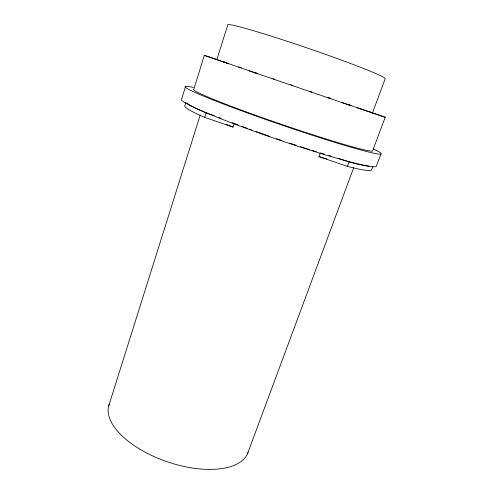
<?xml version="1.0" encoding="UTF-8"?>
<svg xmlns="http://www.w3.org/2000/svg" width="494" height="494" viewBox="0 0 494 494"><rect width="100%" height="100%" fill="white"/><g stroke="black" fill="none" stroke-linecap="round" stroke-linejoin="round"><path stroke-width="0.74" d="M185.553 86.382L181.706 98.911A103.234 6.78 18.9 0 0 269.57 136.696A103.234 6.78 18.9 0 0 376.193 166.546L380.93 154.048M185.898 102.332L184.824 105.809A98.726 7.144 18.9 0 0 196.698 113.799L204.67 117.356L233.02 127.094L234.273 123.253M217.323 59.712L204.337 55.328L193.839 89.192A94.805 4.576 18.9 0 0 275.189 122.191A94.805 4.576 18.9 0 0 372.519 151.078L385.209 117.276L370.012 111.984M108.822 405.549L200.249 115.003M204.67 117.356L206.091 112.867L198.088 109.365A98.856 6.589 18.9 0 1 186.818 102.993M372.846 166.515L371.562 169.924A98.726 7.144 18.9 0 1 356.162 168.559L347.43 166.385L318.97 156.61L320.334 152.8M347.43 166.385L349.06 161.952L357.786 164.193A98.856 6.589 18.9 0 0 368.888 166.231M357.248 107.76L372.488 112.916L385.271 78.429A83.412 3.872 18.9 0 0 302.069 46.245A83.412 3.872 18.9 0 0 227.722 25.089L216.866 59.62L256.225 73.205M247.445 453.906L353.704 167.688M318.97 156.61L327.003 158.957M385.209 117.276L341.663 102.449M223.22 61.756L226.653 62.917M222.955 61.627L227.178 63.065M238.577 66.956L241.455 67.937M255.867 72.859L257.312 73.353M273.12 78.756L274.541 79.244M290.768 84.807L293.072 85.579M309.726 91.297L311.831 92.02M328.269 97.639L330.418 98.38M249.285 70.852L350.018 105.327M328.035 97.577L330.937 98.572M348.208 104.506L351.043 105.481M228.771 63.8L204.337 55.328M206.091 112.867L214.1 115.615M338.378 158.284L349.06 161.952M371.778 112.644L372.488 112.916M226.067 124.327L233.02 127.094M373.242 148.873A103.66 5.008 18.9 0 1 282.667 125.34A103.66 5.008 18.9 0 1 193.574 87.469M331.048 156.123A98.819 6.484 18.9 0 1 328.967 155.511M324.675 154.233A98.819 6.484 18.9 0 1 320.976 153.121M316.426 151.726A98.819 6.484 18.9 0 1 312.566 150.528M309.547 149.577A98.819 6.484 18.9 0 1 300.445 146.675M296.128 145.267A98.819 6.484 18.9 0 1 289.583 143.112M281.586 140.426A98.819 6.484 18.9 0 1 276.461 138.684M269.848 136.4A98.819 6.484 18.9 0 1 256.127 131.546M251.736 129.965A98.819 6.484 18.9 0 1 249.538 129.162M247.346 128.36A98.819 6.484 18.9 0 1 242.307 126.501M238.096 124.926A98.819 6.484 18.9 0 1 232.019 122.617M221.108 118.356A98.819 6.484 18.9 0 1 218.984 117.504M248.013 452.479A73.452 35.049 18.9 0 1 166.558 461.538A73.452 35.049 18.9 0 1 109.273 404.216"/></g></svg>
